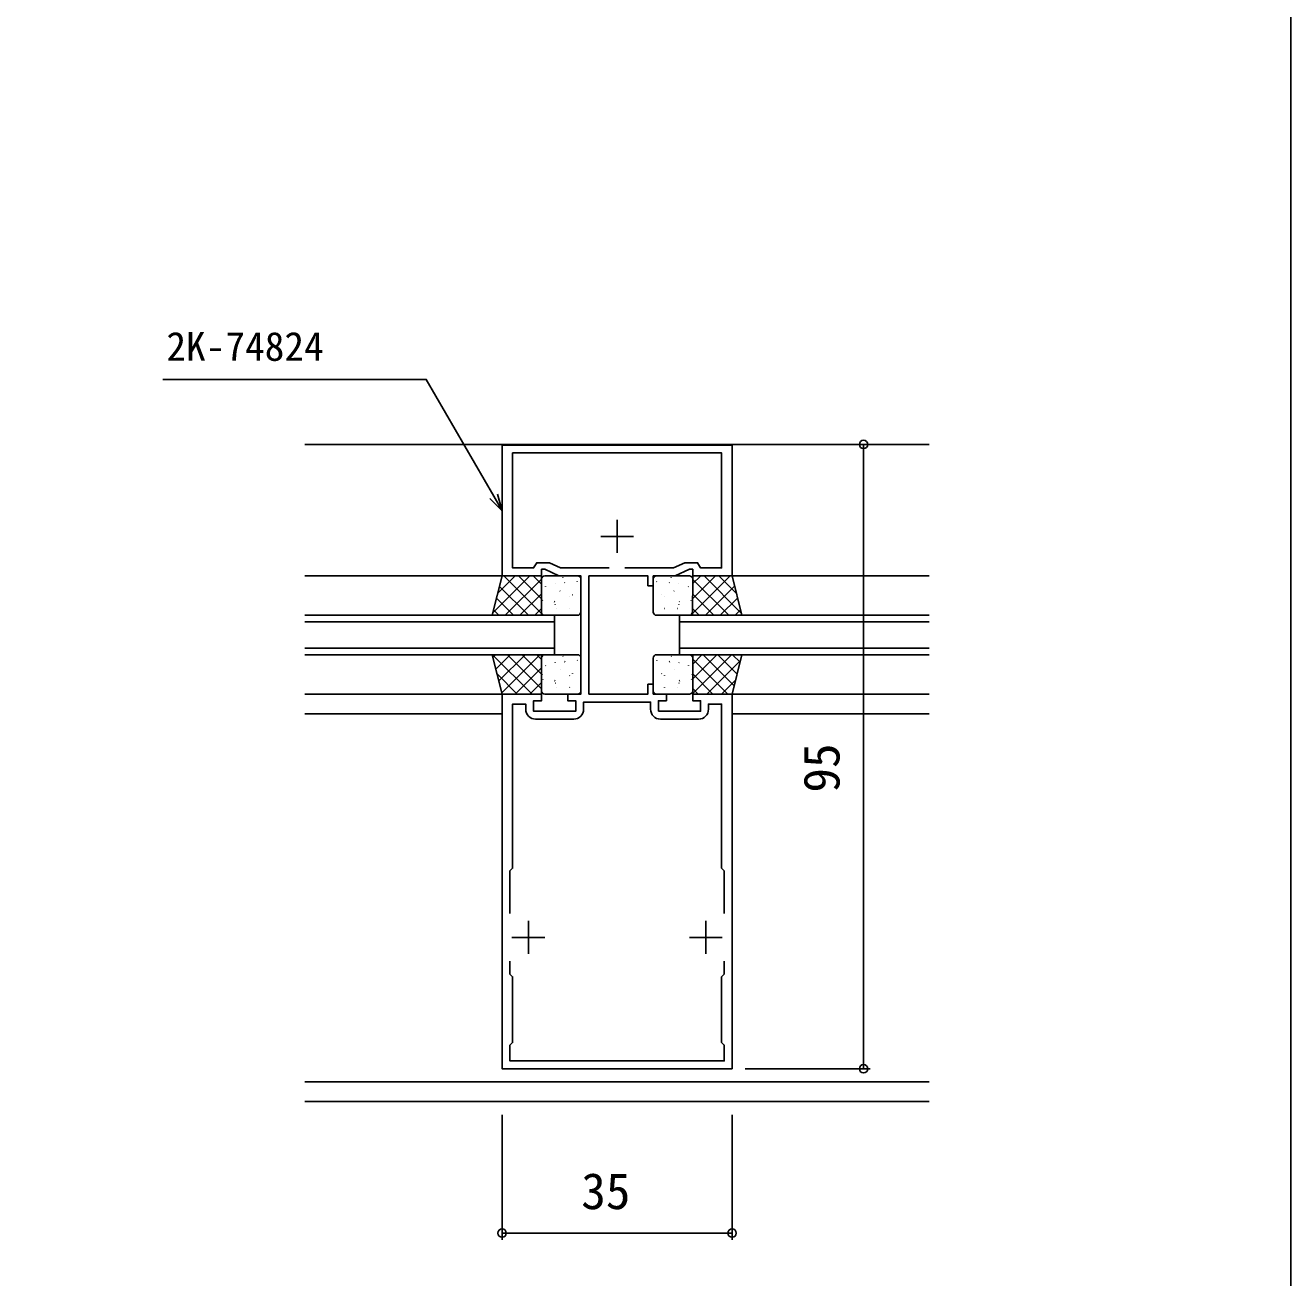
# Model space of a CAD drawing. Units: millimetres, scale not verified. Extents: x -437 to 438, y -681 to 679.
# Drawn here: x 245.7 to 438.3, y -137.8 to 52.8 of the extents above; entities that cross this region are included whole.
import ezdxf
from ezdxf.enums import TextEntityAlignment as Align

# ---------------------------------------------------------------- set-up
doc = ezdxf.new("R2010")
doc.units = ezdxf.units.MM
doc.header["$LTSCALE"] = 4
for name, color, linetype in [('0-2_YKK_11', 7, 'Continuous'), ('0-4_YKK_12', 2, 'Continuous'), ('0-5_YKK_13', 4, 'Continuous'), ('0-7_YKK_D', 6, 'Continuous'), ('0-8_YKK_ZWAK', 7, 'Continuous')]:
    doc.layers.add(name, color=color, linetype=linetype)
doc.styles.add('ＭＳ ゴシック', font='')
doc.styles.get('ＭＳ ゴシック').set_extended_font_data('MS Gothic')

msp = doc.modelspace()

# ---------------------------------------------------------------- linework, layer by layer
at = {"layer": '0-2_YKK_11'}
for p, q in [((335.8, -22.5), (335.8, -27.5)), ((333.3, -25), (338.3, -25)), ((323.4, -52.8), (329.2, -52.8)), ((342.4, -52.8), (348.2, -52.8)), ((322.3, -83.5), (322.3, -88.5)), ((349.3, -83.5), (349.3, -88.5)), ((319.8, -86), (324.8, -86)), ((346.8, -86), (351.8, -86))]:
    msp.add_line(p, q, dxfattribs=at)
for points in [[(353.3, -49), (353.3, -106), (318.3, -106), (318.3, -49), (324.3, -49), (324.3, -50), (323.1, -50), (323.1, -51.6), (329.5, -51.6), (329.5, -50), (328.3, -50), (328.3, -49), (330.3, -49), (330.3, -31), (326.945, -31), (324.8, -30), (324.3, -30), (324.3, -31), (318.3, -31), (318.3, -11.1), (353.3, -11.1), (353.3, -31), (347.3, -31), (347.3, -30), (346.8, -30), (344.655, -31), (341.3, -31), (341.3, -32.5), (340.5, -32.5), (340.5, -31), (331.5, -31), (331.5, -49), (340.5, -49), (340.5, -47.5), (341.3, -47.5), (341.3, -49), (343.3, -49), (343.3, -50), (342.1, -50), (342.1, -51.6)], [(334.6, -29.8), (327.211, -29.8), (325.495, -29), (323.562, -29), (323.1, -29.8), (319.9, -29.8), (319.9, -12.3), (351.7, -12.3), (351.7, -29.8), (348.5, -29.8), (348.038, -29), (346.105, -29), (344.389, -29.8), (337, -29.8)], [(342.1, -51.6), (348.5, -51.6), (348.5, -50), (347.3, -50), (347.3, -49), (353.3, -49)], [(319.5, -82.367), (319.5, -75.9), (319.9, -75.5), (319.9, -50.5), (321.9, -50.5), (321.9, -51.3)], [(330.7, -51.3), (330.7, -50.2), (340.9, -50.2), (340.9, -51.3)], [(349.7, -51.3), (349.7, -50.5), (351.7, -50.5), (351.7, -75.5), (352.1, -75.9), (352.1, -82.367)], [(352.1, -89.633), (352.1, -91.6), (351.7, -92), (351.7, -102), (352.1, -102.4), (352.1, -104.8), (319.5, -104.8), (319.5, -102.4), (319.9, -102), (319.9, -92), (319.5, -91.6), (319.5, -89.633)]]:
    msp.add_lwpolyline(points, dxfattribs=at)
for centre, start, end in [((323.4, -51.3), 180.00001, 269.99999), ((329.2, -51.3), 270.00001, 359.99999), ((342.4, -51.3), 180.00001, 269.99999), ((348.2, -51.3), 270.00001, 359.99999)]:
    msp.add_arc(centre, 1.5, start, end, dxfattribs=at)
at = {"layer": '0-4_YKK_12'}
for p, q in [((383.3, -11), (288.3, -11)), ((318.6, -31), (288.3, -31)), ((353.3, -31), (383.3, -31)), ((326.3, -38), (288.3, -38)), ((345.3, -37), (383.3, -37)), ((383.3, -38), (345.3, -38)), ((288.3, -42), (326.3, -42)), ((345.3, -42), (383.3, -42)), ((326.3, -43), (288.3, -43)), ((318.6, -49), (288.3, -49)), ((353.3, -49), (383.3, -49)), ((318.3, -52), (288.3, -52)), ((353.3, -52), (383.3, -52)), ((383.3, -108), (288.3, -108)), ((383.3, -111), (288.3, -111))]:
    msp.add_line(p, q, dxfattribs=at)
for points in [[(288.3, -37), (326.3, -37), (326.3, -43)], [(383.3, -43), (345.3, -43), (345.3, -37)]]:
    msp.add_lwpolyline(points, dxfattribs=at)
at = {"layer": '0-5_YKK_13'}
for p, q in [((316.864, -36.669), (322.533, -31)), ((317.626, -33.662), (320.288, -31)), ((317.896, -32.595), (322.301, -37)), ((318.546, -31), (324.281, -36.735)), ((318.778, -37), (324.298, -31.479)), ((320.791, -31), (324.288, -34.497)), ((323.036, -31), (324.296, -32.26)), ((324.3, -31.5), (324.28, -36.5)), ((329.8, -31), (324.8, -31)), ((324.901, -32.634), (324.925, -32.678)), ((326.358, -32.207), (326.365, -32.214)), ((327.525, -31.201), (327.549, -31.245)), ((327.772, -32.036), (327.86, -32.082)), ((329.716, -31.844), (329.74, -31.888)), ((330.28, -36.5), (330.3, -31.5)), ((341.28, -36.5), (341.3, -31.5)), ((341.8, -31), (346.8, -31)), ((341.844, -31.844), (341.82, -31.888)), ((343.788, -32.036), (343.7, -32.082)), ((344.035, -31.201), (344.011, -31.245)), ((345.203, -32.207), (345.195, -32.214)), ((346.659, -32.634), (346.635, -32.678)), ((347.3, -31.5), (347.28, -36.5)), ((353.014, -31), (347.281, -36.733)), ((350.769, -31), (347.288, -34.48)), ((348.524, -31), (347.296, -32.228)), ((352.782, -37), (347.298, -31.516)), ((354.699, -36.672), (349.027, -31)), ((353.688, -32.571), (349.259, -37)), ((353.964, -33.691), (351.272, -31)), ((317.442, -34.386), (320.056, -37)), ((321.023, -37), (324.291, -33.732)), ((324.375, -34.027), (324.382, -34.033)), ((327.092, -33.277), (327.116, -33.321)), ((328.562, -34.182), (328.57, -34.189)), ((328.982, -33.868), (329.006, -33.912)), ((342.578, -33.868), (342.554, -33.912)), ((342.998, -34.182), (342.99, -34.189)), ((344.468, -33.277), (344.444, -33.321)), ((347.185, -34.027), (347.178, -34.033)), ((350.537, -37), (347.291, -33.754)), ((354.132, -34.372), (351.505, -37)), ((316.988, -36.177), (317.81, -37)), ((323.268, -37), (324.283, -35.984)), ((324.468, -34.711), (324.492, -34.754)), ((326.247, -34.925), (326.336, -34.972)), ((326.358, -35.302), (326.382, -35.346)), ((326.542, -35.968), (326.55, -35.975)), ((328.55, -35.945), (328.574, -35.989)), ((343.01, -35.945), (342.986, -35.989)), ((345.018, -35.968), (345.01, -35.975)), ((345.202, -35.302), (345.178, -35.346)), ((345.313, -34.925), (345.225, -34.972)), ((347.092, -34.711), (347.068, -34.754)), ((348.292, -37), (347.283, -35.991)), ((354.576, -36.173), (353.75, -37)), ((324.78, -37), (329.78, -37)), ((346.78, -37), (341.78, -37)), ((316.862, -43), (322.862, -49)), ((316.901, -43.403), (317.303, -43)), ((317.35, -45.199), (319.549, -43)), ((317.799, -46.995), (321.794, -43)), ((318.248, -48.791), (324.039, -43)), ((319.107, -43), (324.3, -48.193)), ((321.352, -43), (324.3, -45.948)), ((323.597, -43), (324.3, -43.703)), ((324.3, -43.5), (324.3, -48.5)), ((329.8, -43), (324.8, -43)), ((326.377, -44.208), (326.385, -44.215)), ((327.545, -43.201), (327.569, -43.245)), ((327.792, -44.036), (327.88, -44.083)), ((329.736, -43.844), (329.76, -43.888)), ((330.3, -48.5), (330.3, -43.5)), ((341.3, -48.5), (341.3, -43.5)), ((341.8, -43), (346.8, -43)), ((341.864, -43.844), (341.84, -43.888)), ((343.808, -44.036), (343.72, -44.083)), ((344.055, -43.201), (344.031, -43.245)), ((345.223, -44.208), (345.215, -44.215)), ((353.202, -43), (347.3, -48.902)), ((350.957, -43), (347.3, -46.657)), ((348.712, -43), (347.3, -44.412)), ((347.3, -43.5), (347.3, -48.5)), ((352.634, -49), (347.3, -43.666)), ((353.616, -47.736), (348.879, -43)), ((354.584, -43.863), (349.447, -49)), ((354.065, -45.94), (351.124, -43)), ((354.514, -44.144), (353.37, -43)), ((317.528, -45.911), (320.617, -49)), ((320.284, -49), (324.3, -44.984)), ((324.395, -46.027), (324.402, -46.034)), ((324.921, -44.635), (324.945, -44.678)), ((327.112, -45.278), (327.136, -45.322)), ((328.582, -46.183), (328.59, -46.189)), ((329.002, -45.869), (329.026, -45.913)), ((342.598, -45.869), (342.574, -45.913)), ((343.018, -46.183), (343.01, -46.189)), ((344.488, -45.278), (344.464, -45.322)), ((346.679, -44.635), (346.655, -44.678)), ((347.205, -46.027), (347.198, -46.034)), ((350.389, -49), (347.3, -45.911)), ((322.529, -49), (324.3, -47.229)), ((324.488, -46.711), (324.512, -46.755)), ((326.267, -46.926), (326.355, -46.972)), ((326.378, -47.302), (326.402, -47.346)), ((326.562, -47.969), (326.57, -47.975)), ((328.57, -47.945), (328.594, -47.989)), ((343.03, -47.945), (343.006, -47.989)), ((345.038, -47.969), (345.03, -47.975)), ((345.222, -47.302), (345.198, -47.346)), ((345.333, -46.926), (345.245, -46.972)), ((347.112, -46.711), (347.088, -46.755)), ((353.836, -46.856), (351.692, -49)), ((318.276, -48.904), (318.372, -49)), ((324.8, -49), (329.8, -49)), ((346.8, -49), (341.8, -49)), ((348.144, -49), (347.3, -48.156))]:
    msp.add_line(p, q, dxfattribs=at)
for points in [[(316.78, -37), (318.3, -31), (324.3, -31), (324.28, -37)], [(354.78, -37), (353.3, -31), (347.3, -31), (347.28, -37)], [(316.8, -43), (318.3, -49), (324.3, -49), (324.3, -43)], [(354.8, -43), (353.3, -49), (347.3, -49), (347.3, -43)]]:
    msp.add_lwpolyline(points, close=True, dxfattribs=at)
for centre, start, end in [((324.8, -31.5), 90, 180), ((329.8, -31.5), 0, 90), ((341.8, -31.5), 90, 180), ((346.8, -31.5), 0, 90), ((324.78, -36.5), 180, 270), ((329.78, -36.5), 270, 0), ((341.78, -36.5), 180, 270), ((346.78, -36.5), 270, 0), ((324.8, -43.5), 90, 180), ((329.8, -43.5), 0, 90), ((341.8, -43.5), 90, 180), ((346.8, -43.5), 0, 90), ((324.8, -48.5), 180, 270), ((329.8, -48.5), 270, 0), ((341.8, -48.5), 180, 270), ((346.8, -48.5), 270, 0)]:
    msp.add_arc(centre, 0.5, start, end, dxfattribs=at)
at = {"layer": '0-7_YKK_D'}
for p, q in [((355.3, -11), (374.3, -11)), ((373.3, -106), (373.3, -11)), ((355.3, -106), (374.3, -106)), ((318.3, -113.009), (318.3, -132)), ((353.3, -113.009), (353.3, -132)), ((353.3, -131), (318.3, -131))]:
    msp.add_line(p, q, dxfattribs=at)
for points in [[(318.3, -21.1), (317.025, -18.892), (306.753, -1.1), (266.674, -1.1)], [(317.617, -18.55), (318.3, -21.1), (316.433, -19.233)]]:
    msp.add_lwpolyline(points, dxfattribs=at)
for centre in [(373.3, -11), (373.3, -106), (318.3, -131), (353.3, -131)]:
    msp.add_circle(centre, 0.637, dxfattribs=at)
at = {"layer": '0-8_YKK_ZWAK'}
msp.add_lwpolyline([(-436.7, -681), (438.3, -681), (438.3, 644)], dxfattribs=at)

# ---------------------------------------------------------------- texts
at = {"layer": '0-7_YKK_D', "style": 'ＭＳ ゴシック'}
for s, height, p in [('2K-74824', 4.399, (267.214, 0.4)), ('35', 5.499, (330.345, -129))]:
    msp.add_text(s, height=height, dxfattribs=at).set_placement(p, align=Align.BOTTOM_LEFT)
msp.add_text('95', height=5.499, rotation=90, dxfattribs=at).set_placement((371.3, -63.976), align=Align.BOTTOM_LEFT)

doc.saveas('drawing.dxf')
